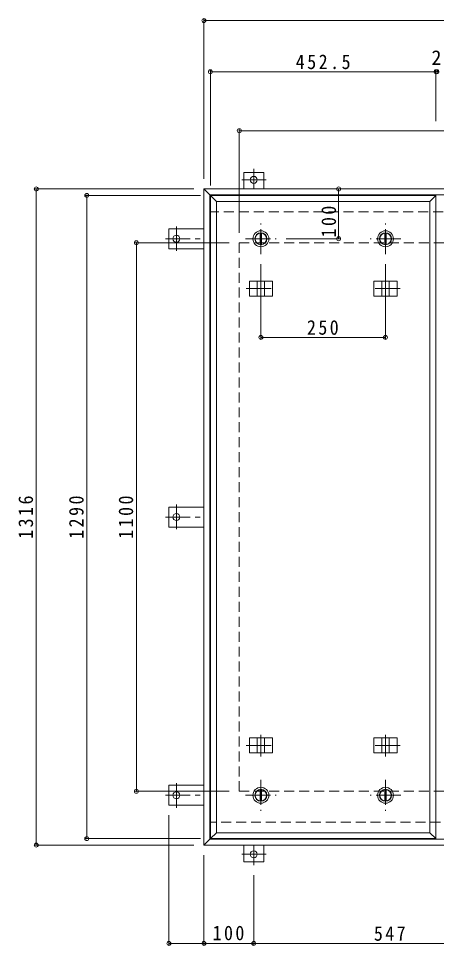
# Model space of a CAD drawing. Units: millimetres at full size, sheet at 1:10. Extents: x -2670 to 2753, y -1962 to 1808.
# Drawn here: x -2670 to -1831, y -326 to 1533 of the extents above; entities that cross this region are included whole.
import ezdxf
from ezdxf.enums import TextEntityAlignment as Align

# ---------------------------------------------------------------- set-up
doc = ezdxf.new("R2010")
doc.units = ezdxf.units.MM
doc.header["$LTSCALE"] = 10
doc.header["$PDMODE"] = 32
doc.header["$PDSIZE"] = 8
doc.linetypes.add('CHAIN1', pattern=[8, 5, -1, 1, -1])
doc.linetypes.add('DASHED2', pattern=[3, 2, -1])
for name, color, linetype, lineweight in [('0-1_躯体', 2, 'Continuous', 9), ('0-2_仕上', 3, 'Continuous', 9), ('0-3_建具', 4, 'Continuous', 9), ('0-C', 2, 'Continuous', 9), ('0-E', 3, 'Continuous', 9), ('0-F', 7, 'Continuous', 9)]:
    doc.layers.add(name, color=color, linetype=linetype, lineweight=lineweight)
doc.styles.add('ＭＳ ゴシック', font='')
doc.styles.get('ＭＳ ゴシック').set_extended_font_data('MS Gothic')

msp = doc.modelspace()

# ---------------------------------------------------------------- linework, layer by layer
at = {"layer": '0-1_躯体', "linetype": 'DASHED2'}
for p, q in [((-467.83, 1145.44), (-2285.83, 1145.44)), ((-2226.83, 1083.44), (-526.83, 1083.44)), ((-2226.83, -16.56), (-2226.83, 1083.44)), ((-2226.83, -16.56), (-526.83, -16.56)), ((-923.33, -78.56), (-2285.83, -78.56))]:
    msp.add_line(p, q, dxfattribs=at)
at = {"layer": '0-1_躯体', "linetype": 'CHAIN1'}
for p, q in [((-1933.58, 1060.44), (-1933.58, 1122.44)), ((-1902.58, 1091.44), (-1964.58, 1091.44))]:
    msp.add_line(p, q, dxfattribs=at)
at = {"layer": '0-1_躯体'}
for p, q in [((-1935.08, 1102.84), (-1935.08, 1080.04)), ((-1932.08, 1102.84), (-1932.08, 1080.04))]:
    msp.add_line(p, q, dxfattribs=at)
for radius in [16, 12, 11.5]:
    msp.add_circle((-1933.58, 1091.44), radius, dxfattribs=at)
at = {"layer": '0-2_仕上'}
for p, q in [((-2284.83, 1178.44), (-2272.83, 1166.44)), ((-2284.83, 1178.44), (-1832.33, 1178.44)), ((-2284.83, -111.56), (-2284.83, 1178.44)), ((-1844.33, 1166.44), (-1832.33, 1178.44)), ((-1832.33, 1178.44), (-1832.33, -111.56)), ((-2272.83, 1166.44), (-1844.33, 1166.44)), ((-2272.83, -99.56), (-2272.83, 1166.44)), ((-1844.33, 1166.44), (-1844.33, -99.56)), ((-2284.83, -111.56), (-2272.83, -99.56)), ((-1832.33, -111.56), (-2284.83, -111.56))]:
    msp.add_line(p, q, dxfattribs=at)
msp.add_lwpolyline([(-1832.33, -111.56), (-1844.33, -99.56), (-2272.83, -99.56)], dxfattribs=at)
at = {"layer": '0-3_建具', "color": 2}
for p, q in [((-2297.83, 1191.44), (-2285.83, 1179.44)), ((-455.83, 1191.44), (-2297.83, 1191.44)), ((-2297.83, -124.56), (-2297.83, 1191.44)), ((-467.83, 1179.44), (-2285.83, 1179.44)), ((-2285.83, -112.56), (-2285.83, 1179.44)), ((-2297.83, -124.56), (-2285.83, -112.56)), ((-455.83, -124.56), (-2297.83, -124.56)), ((-467.83, -112.56), (-2285.83, -112.56))]:
    msp.add_line(p, q, dxfattribs=at)
at = {"layer": '0-3_建具'}
for p, q in [((-2206.67, 1006.44), (-2206.67, 976.44)), ((-2206.67, 1006.44), (-2160.49, 1006.44)), ((-2191.08, 1006.44), (-2191.08, 976.44)), ((-2176.08, 1006.44), (-2176.08, 976.44)), ((-2160.49, 1006.44), (-2160.49, 976.44)), ((-1910.49, 1006.44), (-1956.67, 1006.44)), ((-1956.67, 1006.44), (-1956.67, 976.44)), ((-1941.08, 1006.44), (-1941.08, 976.44)), ((-1926.08, 1006.44), (-1926.08, 976.44)), ((-1910.49, 1006.44), (-1910.49, 976.44)), ((-2206.67, 976.44), (-2160.49, 976.44)), ((-1910.49, 976.44), (-1956.67, 976.44)), ((-2206.67, 60.44), (-2206.67, 90.44)), ((-2206.67, 90.44), (-2160.49, 90.44)), ((-2191.08, 60.44), (-2191.08, 90.44)), ((-2176.08, 60.44), (-2176.08, 90.44)), ((-2160.49, 60.44), (-2160.49, 90.44)), ((-1910.49, 90.44), (-1956.67, 90.44)), ((-1956.67, 60.44), (-1956.67, 90.44)), ((-1941.08, 60.44), (-1941.08, 90.44)), ((-1926.08, 60.44), (-1926.08, 90.44)), ((-1910.49, 60.44), (-1910.49, 90.44)), ((-2206.67, 60.44), (-2160.49, 60.44)), ((-1910.49, 60.44), (-1956.67, 60.44))]:
    msp.add_line(p, q, dxfattribs=at)
at = {"layer": '0-3_建具', "linetype": 'CHAIN1'}
for p, q in [((-2183.58, 1013.56), (-2183.58, 970.32)), ((-1933.58, 1013.56), (-1933.58, 970.32)), ((-2212.99, 991.44), (-2154.17, 991.44)), ((-1904.17, 991.44), (-1962.99, 991.44)), ((-2183.58, 53.32), (-2183.58, 96.56)), ((-1933.58, 53.32), (-1933.58, 96.56)), ((-2212.99, 75.44), (-2154.17, 75.44)), ((-1904.17, 75.44), (-1962.99, 75.44))]:
    msp.add_line(p, q, dxfattribs=at)
at = {"layer": '0-C', "linetype": 'CHAIN1'}
for p, q in [((-2183.58, 1060.44), (-2183.58, 1122.44)), ((-2214.58, 1091.44), (-2152.58, 1091.44)), ((-2183.58, 6.44), (-2183.58, -55.56)), ((-1933.58, 6.44), (-1933.58, -55.56)), ((-2214.58, -24.56), (-2152.58, -24.56)), ((-1902.58, -24.56), (-1964.58, -24.56))]:
    msp.add_line(p, q, dxfattribs=at)
at = {"layer": '0-C'}
for p, q in [((-2185.08, 1102.84), (-2185.08, 1080.04)), ((-2182.08, 1102.84), (-2182.08, 1080.04)), ((-2185.08, -35.96), (-2185.08, -13.16)), ((-2182.08, -35.96), (-2182.08, -13.16)), ((-1935.08, -35.96), (-1935.08, -13.16)), ((-1932.08, -35.96), (-1932.08, -13.16))]:
    msp.add_line(p, q, dxfattribs=at)
for centre, radius in [((-2183.58, 1091.44), 16), ((-2183.58, 1091.44), 12), ((-2183.58, 1091.44), 11.5), ((-2183.58, -24.56), 16), ((-2183.58, -24.56), 12), ((-2183.58, -24.56), 11.5), ((-1933.58, -24.56), 16), ((-1933.58, -24.56), 12), ((-1933.58, -24.56), 11.5)]:
    msp.add_circle(centre, radius, dxfattribs=at)
at = {"layer": '0-E', "linetype": 'CHAIN1'}
for p, q in [((-2197.83, 1231.8), (-2197.83, 1191.64)), ((-2172.99, 1209.64), (-2221.87, 1209.64)), ((-2353.03, 1116.28), (-2353.03, 1067.39)), ((-2375.19, 1091.44), (-2297.83, 1091.44)), ((-2353.03, 558.28), (-2353.03, 509.39)), ((-2375.19, 533.44), (-2297.83, 533.44)), ((-2353.03, -49.4), (-2353.03, -0.51)), ((-2375.19, -24.56), (-2297.83, -24.56)), ((-2197.83, -164.92), (-2197.83, -124.76)), ((-2172.99, -142.76), (-2221.87, -142.76))]:
    msp.add_line(p, q, dxfattribs=at)
at = {"layer": '0-E'}
for p, q in [((-2177.83, 1224.64), (-2217.83, 1224.64)), ((-2217.83, 1191.44), (-2217.83, 1224.64)), ((-2177.83, 1191.44), (-2177.83, 1224.64)), ((-2368.03, 1111.44), (-2368.03, 1071.44)), ((-2297.83, 1111.44), (-2368.03, 1111.44)), ((-2297.83, 1071.44), (-2368.03, 1071.44)), ((-2368.03, 553.44), (-2368.03, 513.44)), ((-2297.83, 553.44), (-2368.03, 553.44)), ((-2297.83, 513.44), (-2368.03, 513.44)), ((-2297.83, -4.56), (-2368.03, -4.56)), ((-2368.03, -44.56), (-2368.03, -4.56)), ((-2297.83, -44.56), (-2368.03, -44.56)), ((-2217.83, -124.56), (-2217.83, -157.76)), ((-2177.83, -124.56), (-2177.83, -157.76)), ((-2177.83, -157.76), (-2217.83, -157.76))]:
    msp.add_line(p, q, dxfattribs=at)
for centre in [(-2197.83, 1209.64), (-2353.03, 1091.44), (-2353.03, 533.44), (-2353.03, -24.56), (-2197.83, -142.76)]:
    msp.add_circle(centre, 7, dxfattribs=at)
at = {"layer": '0-F'}
for p, q in [((-2297.83, 1532.15), (-2297.83, 1211.44)), ((-2297.83, 1529.15), (-455.83, 1529.15)), ((-2284.83, 1429.36), (-2284.83, 1198.44)), ((-2284.83, 1426.36), (-1832.33, 1426.36)), ((-1832.33, 1429.36), (-1832.33, 1327.39)), ((-1832.33, 1426.36), (-1830.33, 1426.36)), ((-2226.83, 1311.16), (-2226.83, 1103.44)), ((-2226.83, 1308.16), (-526.83, 1308.16)), ((-2637.23, 1191.44), (-2317.83, 1191.44)), ((-2634.23, 1191.44), (-2634.23, -124.56)), ((-2027.66, 1191.44), (-2027.66, 1091.44)), ((-2535.78, 1178.44), (-2304.83, 1178.44)), ((-2532.78, -111.56), (-2532.78, 1178.44)), ((-2436.33, 1083.44), (-2246.83, 1083.44)), ((-2433.33, -16.56), (-2433.33, 1083.44)), ((-2024.66, 1091.44), (-2132.58, 1091.44)), ((-2183.58, 890.61), (-2183.58, 1040.44)), ((-1933.58, 890.61), (-1933.58, 1040.44)), ((-2183.58, 893.61), (-1933.58, 893.61)), ((-2436.33, -16.56), (-2246.83, -16.56)), ((-2368.03, -324.73), (-2368.03, -64.56)), ((-2637.23, -124.56), (-2317.83, -124.56)), ((-2535.78, -111.56), (-2304.83, -111.56)), ((-2297.83, -324.73), (-2297.83, -144.56)), ((-2197.83, -324.73), (-2197.83, -184.92)), ((-2368.03, -321.73), (-2297.83, -321.73)), ((-2297.83, -321.73), (-2197.83, -321.73)), ((-2197.83, -321.73), (-1650.83, -321.73))]:
    msp.add_line(p, q, dxfattribs=at)
for p in [(-2297.83, 1529.15), (-2284.83, 1426.36), (-1832.33, 1426.36), (-1830.33, 1426.36), (-2226.83, 1308.16), (-2634.23, 1191.44), (-2027.66, 1191.44), (-2532.78, 1178.44), (-2433.33, 1083.44), (-2027.66, 1091.44), (-2183.58, 893.61), (-1933.58, 893.61), (-2433.33, -16.56), (-2532.78, -111.56), (-2634.23, -124.56), (-2368.03, -321.73), (-2297.83, -321.73), (-2197.83, -321.73)]:
    msp.add_point(p, dxfattribs=at)

# ---------------------------------------------------------------- texts
at = {"layer": '0-F', "color": 2, "style": 'ＭＳ ゴシック'}
msp.add_text('2', height=29.33, dxfattribs=at).set_placement((-1841.33, 1431.36), align=Align.BOTTOM_LEFT)
at = {"layer": '0-F', "color": 2, "char_height": 29.33, "attachment_point": 7, "style": 'ＭＳ ゴシック'}
for s, insert in [('\\T1.28;\\W0.9;452.5', (-2113.58, 1431.36)), ('\\T1.27;\\W0.9;250', (-2091.08, 898.61)), ('\\T1.27;\\W0.9;100', (-2280.33, -315.73)), ('\\T1.27;\\W0.9;547', (-1956.83, -316.73))]:
    msp.add_mtext(s, dxfattribs=dict(at, insert=insert))
at = {"layer": '0-F', "color": 2, "char_height": 29.33, "attachment_point": 7, "rotation": 90, "style": 'ＭＳ ゴシック'}
for s, insert in [('\\T1.27;\\W0.9;100', (-2032.46, 1094.22)), ('\\T1.28;\\W0.9;1316', (-2640.23, 489.69)), ('\\T1.28;\\W0.9;1290', (-2538.78, 489.69)), ('\\T1.28;\\W0.9;1100', (-2439.33, 489.69))]:
    msp.add_mtext(s, dxfattribs=dict(at, insert=insert))

doc.saveas('drawing.dxf')
